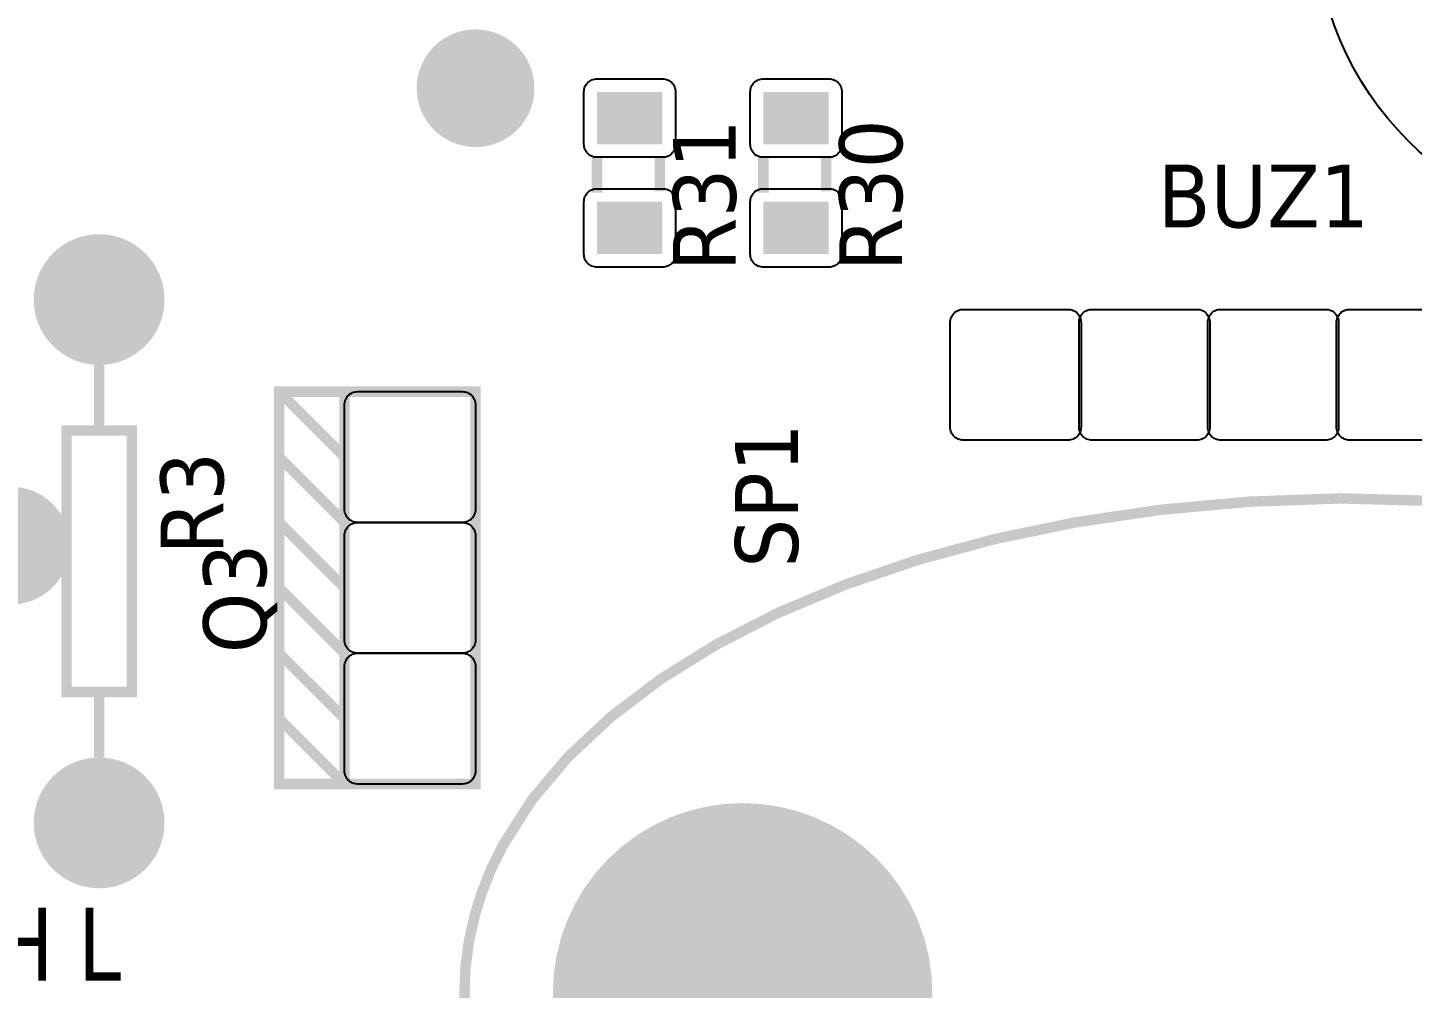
# Model space of a CAD drawing. Header units: millimetres. Extents: x 123.5 to 144.3, y 105.4 to 121.6.
# Drawn here: x 128.908 to 130.813, y 109.197 to 110.519 of the extents above; entities that cross this region are included whole.
import ezdxf

# ---------------------------------------------------------------- set-up
doc = ezdxf.new("R2010")
doc.units = ezdxf.units.MM
doc.layers.add('DESC', color=250, linetype='Continuous')
doc.styles.get("Standard").update_dxf_attribs({"font": 'tahoma.ttf'})

# ---------------------------------------------------------------- blocks, each defined once
blk = doc.blocks.new('RPAD')
blk.add_trace([(-0.5, -0.5), (-0.5, 0.5), (0.5, -0.5), (0.5, 0.5)])
blk = doc.blocks.new('EPAD')
at = {"const_width": 0.5}
blk.add_lwpolyline([(-0.25, 0, 1), (0.25, 0, 1)], format="xyb", close=True, dxfattribs=at)
blk = doc.blocks.new('card')
for points in [[(110.7288080050042, 112.1377007362242), (110.7288080050042, 112.0777007362242), (110.7287330050043, 112.0761422362242), (110.7285095050042, 112.0746347362242), (110.7281465050042, 112.0731842362242), (110.7276515050043, 112.0717982362242), (110.7270290050042, 112.0704842362242), (110.7262865050042, 112.0692482362242), (110.7254330050042, 112.0680962362242), (110.7244730050042, 112.0670372362242), (110.7234125050042, 112.0660772362242), (110.7222620050042, 112.0652237362242), (110.7210260050042, 112.0644812362242), (110.7197120050042, 112.0638587362242), (110.7183260050042, 112.0633622362242), (110.7168755050042, 112.0629992362242), (110.7153680050042, 112.0627772362242), (110.7138080050043, 112.0627007362242), (110.6388080050042, 112.0627007362242), (110.6372495050042, 112.0627772362242), (110.6357420050042, 112.0629992362242), (110.6342915050042, 112.0633622362242), (110.6329055050042, 112.0638587362242), (110.6315900050042, 112.0644812362242), (110.6303540050042, 112.0652237362242), (110.6292035050042, 112.0660772362242), (110.6281445050042, 112.0670372362242), (110.6271845050042, 112.0680962362242), (110.6263295050043, 112.0692482362242), (110.6255885050042, 112.0704842362242), (110.6249660050042, 112.0717982362242), (110.6244695050043, 112.0731842362242), (110.6241065050043, 112.0746347362242), (110.6238845050042, 112.0761422362242), (110.6238080050042, 112.0777007362242), (110.6238080050042, 112.1377007362242), (110.6238845050042, 112.1392607362242), (110.6241065050043, 112.1407682362242), (110.6244695050043, 112.1422187362242), (110.6249660050042, 112.1436047362242), (110.6255885050042, 112.1449187362242), (110.6263295050043, 112.1461547362242), (110.6271845050042, 112.1473067362242), (110.6281445050042, 112.1483657362242), (110.6292035050042, 112.1493257362242), (110.6303540050042, 112.1501792362242), (110.6315900050042, 112.1509217362242), (110.6329055050042, 112.1515442362242), (110.6342915050042, 112.1520392362242), (110.6357420050042, 112.1524037362242), (110.6372495050042, 112.1526257362242), (110.6388080050042, 112.1527007362242), (110.7138080050043, 112.1527007362242), (110.7153680050042, 112.1526257362242), (110.7168755050042, 112.1524037362242), (110.7183260050042, 112.1520392362242), (110.7197120050042, 112.1515442362242), (110.7210260050042, 112.1509217362242), (110.7222620050042, 112.1501792362242), (110.7234125050042, 112.1493257362242), (110.7244730050042, 112.1483657362242), (110.7254330050042, 112.1473067362242), (110.7262865050042, 112.1461547362242), (110.7270290050042, 112.1449187362242), (110.7276515050043, 112.1436047362242), (110.7281465050042, 112.1422187362242), (110.7285095050042, 112.1407682362242), (110.7287330050043, 112.1392607362242), (110.7288080050042, 112.1377007362242)], [(110.9194745050043, 112.1377007362242), (110.9194745050043, 112.0777007362242), (110.9193980050043, 112.0761422362242), (110.9191760050042, 112.0746347362242), (110.9188130050042, 112.0731842362242), (110.9183165050043, 112.0717982362242), (110.9176940050042, 112.0704842362242), (110.9169515050042, 112.0692482362242), (110.9160980050043, 112.0680962362242), (110.9151380050042, 112.0670372362242), (110.9140790050042, 112.0660772362242), (110.9129270050042, 112.0652237362242), (110.9116910050042, 112.0644812362242), (110.9103770050042, 112.0638587362242), (110.9089910050042, 112.0633622362242), (110.9075405050042, 112.0629992362242), (110.9060330050043, 112.0627772362242), (110.9044745050042, 112.0627007362242), (110.8294745050042, 112.0627007362242), (110.8279145050042, 112.0627772362242), (110.8264070050042, 112.0629992362242), (110.8249565050042, 112.0633622362242), (110.8235705050042, 112.0638587362242), (110.8222565050042, 112.0644812362242), (110.8210205050043, 112.0652237362242), (110.8198685050042, 112.0660772362242), (110.8188095050042, 112.0670372362242), (110.8178495050042, 112.0680962362242), (110.8169960050042, 112.0692482362242), (110.8162535050042, 112.0704842362242), (110.8156310050042, 112.0717982362242), (110.8151345050043, 112.0731842362242), (110.8147715050042, 112.0746347362242), (110.8145495050042, 112.0761422362242), (110.8144745050042, 112.0777007362242), (110.8144745050042, 112.1377007362242), (110.8145495050042, 112.1392607362242), (110.8147715050042, 112.1407682362242), (110.8151345050043, 112.1422187362242), (110.8156310050042, 112.1436047362242), (110.8162535050042, 112.1449187362242), (110.8169960050042, 112.1461547362242), (110.8178495050042, 112.1473067362242), (110.8188095050042, 112.1483657362242), (110.8198685050042, 112.1493257362242), (110.8210205050043, 112.1501792362242), (110.8222565050042, 112.1509217362242), (110.8235705050042, 112.1515442362242), (110.8249565050042, 112.1520392362242), (110.8264070050042, 112.1524037362242), (110.8279145050042, 112.1526257362242), (110.8294745050042, 112.1527007362242), (110.9044745050042, 112.1527007362242), (110.9060330050043, 112.1526257362242), (110.9075405050042, 112.1524037362242), (110.9089910050042, 112.1520392362242), (110.9103770050042, 112.1515442362242), (110.9116910050042, 112.1509217362242), (110.9129270050042, 112.1501792362242), (110.9140790050042, 112.1493257362242), (110.9151380050042, 112.1483657362242), (110.9160980050043, 112.1473067362242), (110.9169515050042, 112.1461547362242), (110.9176940050042, 112.1449187362242), (110.9183165050043, 112.1436047362242), (110.9188130050042, 112.1422187362242), (110.9191760050042, 112.1407682362242), (110.9193980050043, 112.1392607362242), (110.9194745050043, 112.1377007362242)], [(110.7288080050042, 112.0117007362242), (110.7288080050042, 111.9517007362242), (110.7287330050043, 111.9501422362242), (110.7285095050042, 111.9486347362242), (110.7281465050042, 111.9471842362242), (110.7276515050043, 111.9457982362242), (110.7270290050042, 111.9444842362242), (110.7262865050042, 111.9432482362242), (110.7254330050042, 111.9420962362242), (110.7244730050042, 111.9410372362242), (110.7234125050042, 111.9400772362242), (110.7222620050042, 111.9392237362242), (110.7210260050042, 111.9384812362242), (110.7197120050042, 111.9378587362242), (110.7183260050042, 111.9373622362242), (110.7168755050042, 111.9369992362242), (110.7153680050042, 111.9367772362242), (110.7138080050043, 111.9367007362242), (110.6388080050042, 111.9367007362242), (110.6372495050042, 111.9367772362242), (110.6357420050042, 111.9369992362242), (110.6342915050042, 111.9373622362242), (110.6329055050042, 111.9378587362242), (110.6315900050042, 111.9384812362242), (110.6303540050042, 111.9392237362242), (110.6292035050042, 111.9400772362242), (110.6281445050042, 111.9410372362242), (110.6271845050042, 111.9420962362242), (110.6263295050043, 111.9432482362242), (110.6255885050042, 111.9444842362242), (110.6249660050042, 111.9457982362242), (110.6244695050043, 111.9471842362242), (110.6241065050043, 111.9486347362242), (110.6238845050042, 111.9501422362242), (110.6238080050042, 111.9517007362242), (110.6238080050042, 112.0117007362242), (110.6238845050042, 112.0132607362242), (110.6241065050043, 112.0147682362242), (110.6244695050043, 112.0162187362242), (110.6249660050042, 112.0176047362242), (110.6255885050042, 112.0189187362242), (110.6263295050043, 112.0201547362242), (110.6271845050042, 112.0213067362242), (110.6281445050042, 112.0223657362242), (110.6292035050042, 112.0233257362242), (110.6303540050042, 112.0241792362242), (110.6315900050042, 112.0249217362242), (110.6329055050042, 112.0255442362242), (110.6342915050042, 112.0260392362242), (110.6357420050042, 112.0264037362242), (110.6372495050042, 112.0266257362242), (110.6388080050042, 112.0267007362242), (110.7138080050043, 112.0267007362242), (110.7153680050042, 112.0266257362242), (110.7168755050042, 112.0264037362242), (110.7183260050042, 112.0260392362242), (110.7197120050042, 112.0255442362242), (110.7210260050042, 112.0249217362242), (110.7222620050042, 112.0241792362242), (110.7234125050042, 112.0233257362242), (110.7244730050042, 112.0223657362242), (110.7254330050042, 112.0213067362242), (110.7262865050042, 112.0201547362242), (110.7270290050042, 112.0189187362242), (110.7276515050043, 112.0176047362242), (110.7281465050042, 112.0162187362242), (110.7285095050042, 112.0147682362242), (110.7287330050043, 112.0132607362242), (110.7288080050042, 112.0117007362242)], [(110.9194745050043, 112.0117007362242), (110.9194745050043, 111.9517007362242), (110.9193980050043, 111.9501422362242), (110.9191760050042, 111.9486347362242), (110.9188130050042, 111.9471842362242), (110.9183165050043, 111.9457982362242), (110.9176940050042, 111.9444842362242), (110.9169515050042, 111.9432482362242), (110.9160980050043, 111.9420962362242), (110.9151380050042, 111.9410372362242), (110.9140790050042, 111.9400772362242), (110.9129270050042, 111.9392237362242), (110.9116910050042, 111.9384812362242), (110.9103770050042, 111.9378587362242), (110.9089910050042, 111.9373622362242), (110.9075405050042, 111.9369992362242), (110.9060330050043, 111.9367772362242), (110.9044745050042, 111.9367007362242), (110.8294745050042, 111.9367007362242), (110.8279145050042, 111.9367772362242), (110.8264070050042, 111.9369992362242), (110.8249565050042, 111.9373622362242), (110.8235705050042, 111.9378587362242), (110.8222565050042, 111.9384812362242), (110.8210205050043, 111.9392237362242), (110.8198685050042, 111.9400772362242), (110.8188095050042, 111.9410372362242), (110.8178495050042, 111.9420962362242), (110.8169960050042, 111.9432482362242), (110.8162535050042, 111.9444842362242), (110.8156310050042, 111.9457982362242), (110.8151345050043, 111.9471842362242), (110.8147715050042, 111.9486347362242), (110.8145495050042, 111.9501422362242), (110.8144745050042, 111.9517007362242), (110.8144745050042, 112.0117007362242), (110.8145495050042, 112.0132607362242), (110.8147715050042, 112.0147682362242), (110.8151345050043, 112.0162187362242), (110.8156310050042, 112.0176047362242), (110.8162535050042, 112.0189187362242), (110.8169960050042, 112.0201547362242), (110.8178495050042, 112.0213067362242), (110.8188095050042, 112.0223657362242), (110.8198685050042, 112.0233257362242), (110.8210205050043, 112.0241792362242), (110.8222565050042, 112.0249217362242), (110.8235705050042, 112.0255442362242), (110.8249565050042, 112.0260392362242), (110.8264070050042, 112.0264037362242), (110.8279145050042, 112.0266257362242), (110.8294745050042, 112.0267007362242), (110.9044745050042, 112.0267007362242), (110.9060330050043, 112.0266257362242), (110.9075405050042, 112.0264037362242), (110.9089910050042, 112.0260392362242), (110.9103770050042, 112.0255442362242), (110.9116910050042, 112.0249217362242), (110.9129270050042, 112.0241792362242), (110.9140790050042, 112.0233257362242), (110.9151380050042, 112.0223657362242), (110.9160980050043, 112.0213067362242), (110.9169515050042, 112.0201547362242), (110.9176940050042, 112.0189187362242), (110.9183165050043, 112.0176047362242), (110.9188130050042, 112.0162187362242), (110.9191760050042, 112.0147682362242), (110.9193980050043, 112.0132607362242), (110.9194745050043, 112.0117007362242)], [(111.1786790050042, 111.7383347362242), (111.0586790050043, 111.7383347362242), (111.0571190050043, 111.7384112362242), (111.0556115050042, 111.7386332362242), (111.0541610050042, 111.7389962362242), (111.0527750050042, 111.7394927362242), (111.0514610050042, 111.7401152362242), (111.0502250050042, 111.7408562362242), (111.0490730050042, 111.7417112362242), (111.0480140050042, 111.7426712362242), (111.0470540050043, 111.7437302362242), (111.0462005050043, 111.7448822362242), (111.0454580050042, 111.7461182362242), (111.0448355050043, 111.7474322362242), (111.0443405050042, 111.7488182362242), (111.0439775050042, 111.7502687362242), (111.0437540050043, 111.7517762362242), (111.0436790050043, 111.7533347362242), (111.0436790050043, 111.8733347362242), (111.0437540050043, 111.8748947362242), (111.0439775050042, 111.8764022362242), (111.0443405050042, 111.8778527362242), (111.0448355050043, 111.8792387362242), (111.0454580050042, 111.8805527362242), (111.0462005050043, 111.8817887362242), (111.0470540050043, 111.8829392362242), (111.0480140050042, 111.8839997362242), (111.0490730050042, 111.8849597362242), (111.0502250050042, 111.8858132362242), (111.0514610050042, 111.8865557362242), (111.0527750050042, 111.8871782362242), (111.0541610050042, 111.8876732362242), (111.0556115050042, 111.8880377362242), (111.0571190050043, 111.8882597362242), (111.0586790050043, 111.8883347362242), (111.1786790050042, 111.8883347362242), (111.1802375050042, 111.8882597362242), (111.1817450050043, 111.8880377362242), (111.1831955050042, 111.8876732362242), (111.1845815050043, 111.8871782362242), (111.1858970050042, 111.8865557362242), (111.1871330050042, 111.8858132362242), (111.1882835050042, 111.8849597362242), (111.1893425050042, 111.8839997362242), (111.1903025050042, 111.8829392362242), (111.1911575050043, 111.8817887362242), (111.1918985050042, 111.8805527362242), (111.1925210050042, 111.8792387362242), (111.1930175050042, 111.8778527362242), (111.1933805050042, 111.8764022362242), (111.1936025050042, 111.8748947362242), (111.1936790050042, 111.8733347362242), (111.1936790050042, 111.7533347362242), (111.1936025050042, 111.7517762362242), (111.1933805050042, 111.7502687362242), (111.1930175050042, 111.7488182362242), (111.1925210050042, 111.7474322362242), (111.1918985050042, 111.7461182362242), (111.1911575050043, 111.7448822362242), (111.1903025050042, 111.7437302362242), (111.1893425050042, 111.7426712362242), (111.1882835050042, 111.7417112362242), (111.1871330050042, 111.7408562362242), (111.1858970050042, 111.7401152362242), (111.1845815050043, 111.7394927362242), (111.1831955050042, 111.7389962362242), (111.1817450050043, 111.7386332362242), (111.1802375050042, 111.7384112362242), (111.1786790050042, 111.7383347362242)], [(111.3263165050042, 111.7383347362242), (111.2063165050042, 111.7383347362242), (111.2047580050043, 111.7384112362242), (111.2032490050043, 111.7386332362242), (111.2017985050042, 111.7389962362242), (111.2004125050043, 111.7394927362242), (111.1990985050042, 111.7401152362242), (111.1978625050042, 111.7408562362242), (111.1967105050042, 111.7417112362242), (111.1956515050042, 111.7426712362242), (111.1946915050042, 111.7437302362242), (111.1938380050043, 111.7448822362242), (111.1930970050042, 111.7461182362242), (111.1924745050043, 111.7474322362242), (111.1919780050042, 111.7488182362242), (111.1916150050042, 111.7502687362242), (111.1913915050042, 111.7517762362242), (111.1913165050043, 111.7533347362242), (111.1913165050043, 111.8733347362242), (111.1913915050042, 111.8748947362242), (111.1916150050042, 111.8764022362242), (111.1919780050042, 111.8778527362242), (111.1924745050043, 111.8792387362242), (111.1930970050042, 111.8805527362242), (111.1938380050043, 111.8817887362242), (111.1946915050042, 111.8829392362242), (111.1956515050042, 111.8839997362242), (111.1967105050042, 111.8849597362242), (111.1978625050042, 111.8858132362242), (111.1990985050042, 111.8865557362242), (111.2004125050043, 111.8871782362242), (111.2017985050042, 111.8876732362242), (111.2032490050043, 111.8880377362242), (111.2047580050043, 111.8882597362242), (111.2063165050042, 111.8883347362242), (111.3263165050042, 111.8883347362242), (111.3278750050042, 111.8882597362242), (111.3293825050042, 111.8880377362242), (111.3308330050042, 111.8876732362242), (111.3322190050042, 111.8871782362242), (111.3335345050042, 111.8865557362242), (111.3347705050042, 111.8858132362242), (111.3359210050042, 111.8849597362242), (111.3369800050042, 111.8839997362242), (111.3379400050042, 111.8829392362242), (111.3387950050042, 111.8817887362242), (111.3395360050042, 111.8805527362242), (111.3401585050043, 111.8792387362242), (111.3406550050043, 111.8778527362242), (111.3410180050042, 111.8764022362242), (111.3412400050043, 111.8748947362242), (111.3413165050042, 111.8733347362242), (111.3413165050042, 111.7533347362242), (111.3412400050043, 111.7517762362242), (111.3410180050042, 111.7502687362242), (111.3406550050043, 111.7488182362242), (111.3401585050043, 111.7474322362242), (111.3395360050042, 111.7461182362242), (111.3387950050042, 111.7448822362242), (111.3379400050042, 111.7437302362242), (111.3369800050042, 111.7426712362242), (111.3359210050042, 111.7417112362242), (111.3347705050042, 111.7408562362242), (111.3335345050042, 111.7401152362242), (111.3322190050042, 111.7394927362242), (111.3308330050042, 111.7389962362242), (111.3293825050042, 111.7386332362242), (111.3278750050042, 111.7384112362242), (111.3263165050042, 111.7383347362242)], [(111.4739540050042, 111.7383347362242), (111.3539540050042, 111.7383347362242), (111.3523955050042, 111.7384112362242), (111.3508880050043, 111.7386332362242), (111.3494375050042, 111.7389962362242), (111.3480515050042, 111.7394927362242), (111.3467360050042, 111.7401152362242), (111.3455000050042, 111.7408562362242), (111.3443495050042, 111.7417112362242), (111.3432905050042, 111.7426712362242), (111.3423290050042, 111.7437302362242), (111.3414755050043, 111.7448822362242), (111.3407345050042, 111.7461182362242), (111.3401120050042, 111.7474322362242), (111.3396155050042, 111.7488182362242), (111.3392525050042, 111.7502687362242), (111.3390290050042, 111.7517762362242), (111.3389540050042, 111.7533347362242), (111.3389540050042, 111.8733347362242), (111.3390290050042, 111.8748947362242), (111.3392525050042, 111.8764022362242), (111.3396155050042, 111.8778527362242), (111.3401120050042, 111.8792387362242), (111.3407345050042, 111.8805527362242), (111.3414755050043, 111.8817887362242), (111.3423290050042, 111.8829392362242), (111.3432905050042, 111.8839997362242), (111.3443495050042, 111.8849597362242), (111.3455000050042, 111.8858132362242), (111.3467360050042, 111.8865557362242), (111.3480515050042, 111.8871782362242), (111.3494375050042, 111.8876732362242), (111.3508880050043, 111.8880377362242), (111.3523955050042, 111.8882597362242), (111.3539540050042, 111.8883347362242), (111.4739540050042, 111.8883347362242), (111.4755125050042, 111.8882597362242), (111.4770215050042, 111.8880377362242), (111.4784720050042, 111.8876732362242), (111.4798580050042, 111.8871782362242), (111.4811720050042, 111.8865557362242), (111.4824080050042, 111.8858132362242), (111.4835600050042, 111.8849597362242), (111.4846190050042, 111.8839997362242), (111.4855790050043, 111.8829392362242), (111.4864325050043, 111.8817887362242), (111.4871735050043, 111.8805527362242), (111.4877960050042, 111.8792387362242), (111.4882925050042, 111.8778527362242), (111.4886555050042, 111.8764022362242), (111.4888790050043, 111.8748947362242), (111.4889540050042, 111.8733347362242), (111.4889540050042, 111.7533347362242), (111.4888790050043, 111.7517762362242), (111.4886555050042, 111.7502687362242), (111.4882925050042, 111.7488182362242), (111.4877960050042, 111.7474322362242), (111.4871735050043, 111.7461182362242), (111.4864325050043, 111.7448822362242), (111.4855790050043, 111.7437302362242), (111.4846190050042, 111.7426712362242), (111.4835600050042, 111.7417112362242), (111.4824080050042, 111.7408562362242), (111.4811720050042, 111.7401152362242), (111.4798580050042, 111.7394927362242), (111.4784720050042, 111.7389962362242), (111.4770215050042, 111.7386332362242), (111.4755125050042, 111.7384112362242), (111.4739540050042, 111.7383347362242)], [(110.3494025050042, 111.6590012362242), (110.3494025050042, 111.7790012362242), (110.3494790050043, 111.7805597362242), (110.3497010050042, 111.7820672362242), (110.3500640050042, 111.7835177362242), (110.3505605050043, 111.7849037362242), (110.3511830050042, 111.7862177362242), (110.3519240050042, 111.7874537362242), (110.3527790050043, 111.7886057362242), (110.3537390050042, 111.7896647362242), (110.3547980050042, 111.7906247362242), (110.3559485050042, 111.7914782362242), (110.3571845050042, 111.7922207362242), (110.3585000050042, 111.7928432362242), (110.3598860050042, 111.7933397362242), (110.3613365050042, 111.7937027362242), (110.3628440050042, 111.7939247362242), (110.3644025050043, 111.7940012362242), (110.4844025050042, 111.7940012362242), (110.4859625050042, 111.7939247362242), (110.4874700050043, 111.7937027362242), (110.4889205050042, 111.7933397362242), (110.4903065050043, 111.7928432362242), (110.4916205050042, 111.7922207362242), (110.4928565050042, 111.7914782362242), (110.4940070050042, 111.7906247362242), (110.4950675050042, 111.7896647362242), (110.4960275050042, 111.7886057362242), (110.4968810050043, 111.7874537362242), (110.4976235050043, 111.7862177362242), (110.4982460050042, 111.7849037362242), (110.4987410050042, 111.7835177362242), (110.4991040050042, 111.7820672362242), (110.4993275050042, 111.7805597362242), (110.4994025050042, 111.7790012362242), (110.4994025050042, 111.6590012362242), (110.4993275050042, 111.6574412362242), (110.4991040050042, 111.6559337362242), (110.4987410050042, 111.6544832362242), (110.4982460050042, 111.6530972362242), (110.4976235050043, 111.6517832362242), (110.4968810050043, 111.6505472362242), (110.4960275050042, 111.6493952362242), (110.4950675050042, 111.6483362362242), (110.4940070050042, 111.6473762362242), (110.4928565050042, 111.6465227362242), (110.4916205050042, 111.6457802362242), (110.4903065050043, 111.6451577362242), (110.4889205050042, 111.6446627362242), (110.4874700050043, 111.6442982362242), (110.4859625050042, 111.6440762362242), (110.4844025050042, 111.6440012362242), (110.3644025050043, 111.6440012362242), (110.3628440050042, 111.6440762362242), (110.3613365050042, 111.6442982362242), (110.3598860050042, 111.6446627362242), (110.3585000050042, 111.6451577362242), (110.3571845050042, 111.6457802362242), (110.3559485050042, 111.6465227362242), (110.3547980050042, 111.6473762362242), (110.3537390050042, 111.6483362362242), (110.3527790050043, 111.6493952362242), (110.3519240050042, 111.6505472362242), (110.3511830050042, 111.6517832362242), (110.3505605050043, 111.6530972362242), (110.3500640050042, 111.6544832362242), (110.3497010050042, 111.6559337362242), (110.3494790050043, 111.6574412362242), (110.3494025050042, 111.6590012362242)], [(110.3494025050042, 111.5090012362242), (110.3494025050042, 111.6290012362242), (110.3494790050043, 111.6305597362242), (110.3497010050042, 111.6320672362242), (110.3500640050042, 111.6335177362242), (110.3505605050043, 111.6349037362242), (110.3511830050042, 111.6362177362242), (110.3519240050042, 111.6374537362242), (110.3527790050043, 111.6386057362242), (110.3537390050042, 111.6396647362242), (110.3547980050042, 111.6406247362242), (110.3559485050042, 111.6414782362242), (110.3571845050042, 111.6422207362242), (110.3585000050042, 111.6428432362242), (110.3598860050042, 111.6433397362242), (110.3613365050042, 111.6437027362242), (110.3628440050042, 111.6439247362242), (110.3644025050043, 111.6440012362242), (110.4844025050042, 111.6440012362242), (110.4859625050042, 111.6439247362242), (110.4874700050043, 111.6437027362242), (110.4889205050042, 111.6433397362242), (110.4903065050043, 111.6428432362242), (110.4916205050042, 111.6422207362242), (110.4928565050042, 111.6414782362242), (110.4940070050042, 111.6406247362242), (110.4950675050042, 111.6396647362242), (110.4960275050042, 111.6386057362242), (110.4968810050043, 111.6374537362242), (110.4976235050043, 111.6362177362242), (110.4982460050042, 111.6349037362242), (110.4987410050042, 111.6335177362242), (110.4991040050042, 111.6320672362242), (110.4993275050042, 111.6305597362242), (110.4994025050042, 111.6290012362242), (110.4994025050042, 111.5090012362242), (110.4993275050042, 111.5074412362242), (110.4991040050042, 111.5059337362242), (110.4987410050042, 111.5044832362242), (110.4982460050042, 111.5030972362242), (110.4976235050043, 111.5017832362242), (110.4968810050043, 111.5005472362242), (110.4960275050042, 111.4993952362242), (110.4950675050042, 111.4983362362242), (110.4940070050042, 111.4973762362242), (110.4928565050042, 111.4965227362242), (110.4916205050042, 111.4957802362242), (110.4903065050043, 111.4951577362242), (110.4889205050042, 111.4946627362242), (110.4874700050043, 111.4942982362242), (110.4859625050042, 111.4940762362242), (110.4844025050042, 111.4940012362242), (110.3644025050043, 111.4940012362242), (110.3628440050042, 111.4940762362242), (110.3613365050042, 111.4942982362242), (110.3598860050042, 111.4946627362242), (110.3585000050042, 111.4951577362242), (110.3571845050042, 111.4957802362242), (110.3559485050042, 111.4965227362242), (110.3547980050042, 111.4973762362242), (110.3537390050042, 111.4983362362242), (110.3527790050043, 111.4993952362242), (110.3519240050042, 111.5005472362242), (110.3511830050042, 111.5017832362242), (110.3505605050043, 111.5030972362242), (110.3500640050042, 111.5044832362242), (110.3497010050042, 111.5059337362242), (110.3494790050043, 111.5074412362242), (110.3494025050042, 111.5090012362242)], [(110.3494025050042, 111.3590012362242), (110.3494025050042, 111.4790012362242), (110.3494790050043, 111.4805597362242), (110.3497010050042, 111.4820672362242), (110.3500640050042, 111.4835177362242), (110.3505605050043, 111.4849037362242), (110.3511830050042, 111.4862177362241), (110.3519240050042, 111.4874537362242), (110.3527790050043, 111.4886057362242), (110.3537390050042, 111.4896647362242), (110.3547980050042, 111.4906247362242), (110.3559485050042, 111.4914782362242), (110.3571845050042, 111.4922207362242), (110.3585000050042, 111.4928432362242), (110.3598860050042, 111.4933397362242), (110.3613365050042, 111.4937027362242), (110.3628440050042, 111.4939247362242), (110.3644025050043, 111.4940012362242), (110.4844025050042, 111.4940012362242), (110.4859625050042, 111.4939247362242), (110.4874700050043, 111.4937027362242), (110.4889205050042, 111.4933397362242), (110.4903065050043, 111.4928432362242), (110.4916205050042, 111.4922207362242), (110.4928565050042, 111.4914782362242), (110.4940070050042, 111.4906247362242), (110.4950675050042, 111.4896647362242), (110.4960275050042, 111.4886057362242), (110.4968810050043, 111.4874537362242), (110.4976235050043, 111.4862177362241), (110.4982460050042, 111.4849037362242), (110.4987410050042, 111.4835177362242), (110.4991040050042, 111.4820672362242), (110.4993275050042, 111.4805597362242), (110.4994025050042, 111.4790012362242), (110.4994025050042, 111.3590012362242), (110.4993275050042, 111.3574412362242), (110.4991040050042, 111.3559337362242), (110.4987410050042, 111.3544832362242), (110.4982460050042, 111.3530972362242), (110.4976235050043, 111.3517832362242), (110.4968810050043, 111.3505472362242), (110.4960275050042, 111.3493952362242), (110.4950675050042, 111.3483362362242), (110.4940070050042, 111.3473762362242), (110.4928565050042, 111.3465227362242), (110.4916205050042, 111.3457802362242), (110.4903065050043, 111.3451577362242), (110.4889205050042, 111.3446627362242), (110.4874700050043, 111.3442982362242), (110.4859625050042, 111.3440762362242), (110.4844025050042, 111.3440012362242), (110.3644025050043, 111.3440012362242), (110.3628440050042, 111.3440762362242), (110.3613365050042, 111.3442982362242), (110.3598860050042, 111.3446627362242), (110.3585000050042, 111.3451577362242), (110.3571845050042, 111.3457802362242), (110.3559485050042, 111.3465227362242), (110.3547980050042, 111.3473762362242), (110.3537390050042, 111.3483362362242), (110.3527790050043, 111.3493952362242), (110.3519240050042, 111.3505472362242), (110.3511830050042, 111.3517832362242), (110.3505605050043, 111.3530972362242), (110.3500640050042, 111.3544832362242), (110.3497010050042, 111.3559337362242), (110.3494790050043, 111.3574412362242), (110.3494025050042, 111.3590012362242)]]:
    blk.add_lwpolyline(points, close=True)
at = {"const_width": 0.012}
for points in [[(110.6388080050042, 112.0642007362242), (110.6388080050042, 112.0222007362242)], [(110.6388080050042, 112.0642007362242), (110.6388080050042, 112.0222007362242)], [(110.6388080050042, 112.0642007362242), (110.6388080050042, 112.0222007362242)], [(110.7108080050042, 112.0642007362242), (110.7108080050042, 112.0237007362242)], [(110.7108080050042, 112.0642007362242), (110.7108080050042, 112.0237007362242)], [(110.7108080050042, 112.0642007362242), (110.7108080050042, 112.0237007362242)], [(110.8294745050042, 112.0642007362242), (110.8294745050042, 112.0222007362242)], [(110.8294745050042, 112.0642007362242), (110.8294745050042, 112.0222007362242)], [(110.8294745050042, 112.0642007362242), (110.8294745050042, 112.0222007362242)], [(110.9014745050042, 112.0642007362242), (110.9014745050042, 112.0237007362242)], [(110.9014745050042, 112.0642007362242), (110.9014745050042, 112.0237007362242)], [(110.9014745050042, 112.0642007362242), (110.9014745050042, 112.0237007362242)], [(110.0679815050043, 111.7495202362242), (110.0679815050043, 111.8245202362242)], [(110.0679815050043, 111.7495202362242), (110.0679815050043, 111.8245202362242)], [(110.0679815050043, 111.7495202362242), (110.0679815050043, 111.8245202362242)], [(110.3494025050042, 111.3440012362242), (110.4994025050042, 111.3440012362242), (110.4994025050042, 111.7940012362242), (110.3494025050042, 111.7940012362242), (110.3494025050042, 111.3440012362242), (110.2744025050042, 111.3440012362242), (110.2744025050042, 111.7940012362242), (110.3494025050042, 111.7940012362242)], [(110.3494025050042, 111.7190012362242), (110.2744025050042, 111.7940012362242)], [(110.3494025050042, 111.3440012362242), (110.4994025050042, 111.3440012362242), (110.4994025050042, 111.7940012362242), (110.3494025050042, 111.7940012362242), (110.3494025050042, 111.3440012362242), (110.2744025050042, 111.3440012362242), (110.2744025050042, 111.7940012362242), (110.3494025050042, 111.7940012362242)], [(110.3494025050042, 111.7190012362242), (110.2744025050042, 111.7940012362242)], [(110.3494025050042, 111.3440012362242), (110.4994025050042, 111.3440012362242), (110.4994025050042, 111.7940012362242), (110.3494025050042, 111.7940012362242), (110.3494025050042, 111.3440012362242), (110.2744025050042, 111.3440012362242), (110.2744025050042, 111.7940012362242), (110.3494025050042, 111.7940012362242)], [(110.3494025050042, 111.7190012362242), (110.2744025050042, 111.7940012362242)], [(110.0304815050042, 111.4495202362242), (110.1054815050042, 111.4495202362242), (110.1054815050042, 111.7495202362242), (110.0304815050042, 111.7495202362242), (110.0304815050042, 111.4495202362242)], [(110.0304815050042, 111.4495202362242), (110.1054815050042, 111.4495202362242), (110.1054815050042, 111.7495202362242), (110.0304815050042, 111.7495202362242), (110.0304815050042, 111.4495202362242)], [(110.0304815050042, 111.4495202362242), (110.1054815050042, 111.4495202362242), (110.1054815050042, 111.7495202362242), (110.0304815050042, 111.7495202362242), (110.0304815050042, 111.4495202362242)], [(110.3494025050042, 111.6440012362242), (110.2744025050042, 111.7190012362242)], [(110.3494025050042, 111.6440012362242), (110.2744025050042, 111.7190012362242)], [(110.3494025050042, 111.6440012362242), (110.2744025050042, 111.7190012362242)], [(111.4907255050042, 111.6716027362242), (111.3859625050042, 111.6677297362242), (111.2847110050042, 111.6584912362242), (111.1874180050043, 111.6441332362241), (111.0945320050042, 111.6249062362242), (111.0065000050042, 111.6010577362242), (110.9237735050042, 111.5728367362242), (110.8467965050043, 111.5404892362242), (110.7760205050042, 111.5042642362242), (110.7118925050042, 111.4644122362242), (110.6548595050042, 111.4211777362242), (110.6053730050042, 111.3748112362242), (110.5638770050042, 111.3255587362242), (110.5308245050042, 111.2736722362242), (110.5176020050042, 111.2468177362242), (110.5066580050042, 111.2193962362242), (110.4980495050042, 111.1914407362242), (110.4918305050042, 111.1629812362242), (110.4880580050042, 111.1340477362242), (110.4867890050042, 111.1046732362242), (110.4880430050042, 111.0718982362242)], [(112.4638730050042, 111.0886877362242), (112.4651345050043, 111.1223897362242), (112.4638955050042, 111.1511462362242), (112.4602130050042, 111.1794692362242), (112.4541455050042, 111.2073257362242), (112.4457470050043, 111.2346872362242), (112.4350730050042, 111.2615192362242), (112.4221805050042, 111.2877932362242), (112.3899605050043, 111.3385352362242), (112.3495340050042, 111.3866642362242), (112.3013465050042, 111.4319267362242), (112.2458420050042, 111.4740707362242), (112.1834705050043, 111.5128457362242), (112.1146745050042, 111.5480012362242), (112.0399025050042, 111.5792852362242), (111.9595985050043, 111.6064457362242), (111.8742095050042, 111.6292322362242), (111.7841810050042, 111.6473927362242), (111.6899615050042, 111.6606752362242), (111.5919935050043, 111.6688292362242), (111.4907255050042, 111.6716027362242)], [(111.4907255050042, 111.6716027362242), (111.3859625050042, 111.6677297362242), (111.2847110050042, 111.6584912362242), (111.1874180050043, 111.6441332362241), (111.0945320050042, 111.6249062362242), (111.0065000050042, 111.6010577362242), (110.9237735050042, 111.5728367362242), (110.8467965050043, 111.5404892362242), (110.7760205050042, 111.5042642362242), (110.7118925050042, 111.4644122362242), (110.6548595050042, 111.4211777362242), (110.6053730050042, 111.3748112362242), (110.5638770050042, 111.3255587362242), (110.5308245050042, 111.2736722362242), (110.5176020050042, 111.2468177362242), (110.5066580050042, 111.2193962362242), (110.4980495050042, 111.1914407362242), (110.4918305050042, 111.1629812362242), (110.4880580050042, 111.1340477362242), (110.4867890050042, 111.1046732362242), (110.4880430050042, 111.0718982362242)], [(112.4638730050042, 111.0886877362242), (112.4651345050043, 111.1223897362242), (112.4638955050042, 111.1511462362242), (112.4602130050042, 111.1794692362242), (112.4541455050042, 111.2073257362242), (112.4457470050043, 111.2346872362242), (112.4350730050042, 111.2615192362242), (112.4221805050042, 111.2877932362242), (112.3899605050043, 111.3385352362242), (112.3495340050042, 111.3866642362242), (112.3013465050042, 111.4319267362242), (112.2458420050042, 111.4740707362242), (112.1834705050043, 111.5128457362242), (112.1146745050042, 111.5480012362242), (112.0399025050042, 111.5792852362242), (111.9595985050043, 111.6064457362242), (111.8742095050042, 111.6292322362242), (111.7841810050042, 111.6473927362242), (111.6899615050042, 111.6606752362242), (111.5919935050043, 111.6688292362242), (111.4907255050042, 111.6716027362242)], [(111.4907255050042, 111.6716027362242), (111.3859625050042, 111.6677297362242), (111.2847110050042, 111.6584912362242), (111.1874180050043, 111.6441332362241), (111.0945320050042, 111.6249062362242), (111.0065000050042, 111.6010577362242), (110.9237735050042, 111.5728367362242), (110.8467965050043, 111.5404892362242), (110.7760205050042, 111.5042642362242), (110.7118925050042, 111.4644122362242), (110.6548595050042, 111.4211777362242), (110.6053730050042, 111.3748112362242), (110.5638770050042, 111.3255587362242), (110.5308245050042, 111.2736722362242), (110.5176020050042, 111.2468177362242), (110.5066580050042, 111.2193962362242), (110.4980495050042, 111.1914407362242), (110.4918305050042, 111.1629812362242), (110.4880580050042, 111.1340477362242), (110.4867890050042, 111.1046732362242), (110.4880430050042, 111.0718982362242)], [(112.4638730050042, 111.0886877362242), (112.4651345050043, 111.1223897362242), (112.4638955050042, 111.1511462362242), (112.4602130050042, 111.1794692362242), (112.4541455050042, 111.2073257362242), (112.4457470050043, 111.2346872362242), (112.4350730050042, 111.2615192362242), (112.4221805050042, 111.2877932362242), (112.3899605050043, 111.3385352362242), (112.3495340050042, 111.3866642362242), (112.3013465050042, 111.4319267362242), (112.2458420050042, 111.4740707362242), (112.1834705050043, 111.5128457362242), (112.1146745050042, 111.5480012362242), (112.0399025050042, 111.5792852362242), (111.9595985050043, 111.6064457362242), (111.8742095050042, 111.6292322362242), (111.7841810050042, 111.6473927362242), (111.6899615050042, 111.6606752362242), (111.5919935050043, 111.6688292362242), (111.4907255050042, 111.6716027362242)], [(110.3494025050042, 111.5690012362242), (110.2744025050042, 111.6440012362242)], [(110.3494025050042, 111.5690012362242), (110.2744025050042, 111.6440012362242)], [(110.3494025050042, 111.5690012362242), (110.2744025050042, 111.6440012362242)], [(110.3494025050042, 111.4940012362242), (110.2744025050042, 111.5690012362242)], [(110.3494025050042, 111.4940012362242), (110.2744025050042, 111.5690012362242)], [(110.3494025050042, 111.4940012362242), (110.2744025050042, 111.5690012362242)], [(110.3494025050042, 111.4190012362242), (110.2744025050042, 111.4940012362242)], [(110.3494025050042, 111.4190012362242), (110.2744025050042, 111.4940012362242)], [(110.3494025050042, 111.4190012362242), (110.2744025050042, 111.4940012362242)], [(110.0679815050043, 111.3745202362242), (110.0679815050043, 111.4495202362242)], [(110.0679815050043, 111.3745202362242), (110.0679815050043, 111.4495202362242)], [(110.0679815050043, 111.3745202362242), (110.0679815050043, 111.4495202362242)], [(110.3494025050042, 111.3440012362242), (110.2744025050042, 111.4190012362242)], [(110.3494025050042, 111.3440012362242), (110.2744025050042, 111.4190012362242)], [(110.3494025050042, 111.3440012362242), (110.2744025050042, 111.4190012362242)]]:
    blk.add_lwpolyline(points, dxfattribs=at)
blk.add_lwpolyline([(111.6215915050042, 111.7383347362242), (111.5015915050042, 111.7383347362242), (111.5000330050043, 111.7384112362242), (111.4985255050043, 111.7386332362242), (111.4970750050042, 111.7389962362242), (111.4956890050043, 111.7394927362242), (111.4943735050042, 111.7401152362242), (111.4931375050042, 111.7408562362242), (111.4919870050042, 111.7417112362242), (111.4909280050042, 111.7426712362242), (111.4899680050043, 111.7437302362242), (111.4891130050042, 111.7448822362242), (111.4883720050043, 111.7461182362242), (111.4877495050042, 111.7474322362242), (111.4872530050042, 111.7488182362242), (111.4868900050042, 111.7502687362242), (111.4866680050042, 111.7517762362242), (111.4865915050043, 111.7533347362242), (111.4865915050043, 111.8733347362242), (111.4866680050042, 111.8748947362242), (111.4868900050042, 111.8764022362242), (111.4872530050042, 111.8778527362242), (111.4877495050042, 111.8792387362242), (111.4883720050043, 111.8805527362242), (111.4891130050042, 111.8817887362242), (111.4899680050043, 111.8829392362242), (111.4909280050042, 111.8839997362242), (111.4919870050042, 111.8849597362242), (111.4931375050042, 111.8858132362242), (111.4943735050042, 111.8865557362242), (111.4956890050043, 111.8871782362242), (111.4970750050042, 111.8876732362242), (111.4985255050043, 111.8880377362242), (111.5000330050043, 111.8882597362242), (111.5015915050042, 111.8883347362242), (111.6215915050042, 111.8883347362242)])
blk.add_circle((111.8259575050042, 112.3386902362242), 0.3638475)
blk.add_circle((111.8259575050042, 112.3386902362242), 0.3638475)
blk.add_circle((111.8259575050042, 112.3386902362242), 0.3638475)
at = {"zscale": 1.5}
for p, xscale, yscale in [((110.4995750050042, 112.1418947362242), 0.135, 0.135), ((110.0679815050043, 111.8995202362242), 0.15, 0.15), ((109.9670690050042, 111.6174137362242), 0.135, 0.135), ((110.0679815050043, 111.2995202362242), 0.15, 0.15), ((110.8056860050042, 111.1046732362242), 0.4349999999999999, 0.4349999999999999)]:
    blk.add_blockref('EPAD', p, dxfattribs=dict(at, xscale=xscale, yscale=yscale))
at = {"xscale": 0.06, "yscale": 0.07500000000000001, "zscale": 1.5, "rotation": 270}
for p in [(110.6763080050042, 112.1077007362242), (110.8669745050043, 112.1077007362242), (110.6763080050042, 111.9817007362242), (110.8669745050043, 111.9817007362242)]:
    blk.add_blockref('RPAD', p, dxfattribs=at)
at = {"width": 1.041667}
for s, p in [('R31', (110.7978080050042, 111.9322007362242)), ('R31', (110.7978080050042, 111.9322007362242)), ('R31', (110.7978080050042, 111.9322007362242)), ('R30', (110.9884745050042, 111.9322007362242)), ('R30', (110.9884745050042, 111.9322007362242)), ('R30', (110.9884745050042, 111.9322007362242)), ('SP1', (110.8690640050042, 111.5920082362242)), ('SP1', (110.8690640050042, 111.5920082362242)), ('SP1', (110.8690640050042, 111.5920082362242)), ('R3', (110.2103630050043, 111.6071972362242)), ('R3', (110.2103630050043, 111.6071972362242)), ('R3', (110.2103630050043, 111.6071972362242)), ('Q3', (110.2594025050042, 111.4940012362242)), ('Q3', (110.2594025050042, 111.4940012362242)), ('Q3', (110.2594025050042, 111.4940012362242))]:
    blk.add_text(s, height=0.07200000000000001, rotation=90, dxfattribs=at).set_placement(p)
for s, height, width, p in [('BUZ1', 0.07200000000000001, 1.041667, (111.2814575050042, 111.9823412362242)), ('BUZ1', 0.07200000000000001, 1.041667, (111.2814575050042, 111.9823412362242)), ('BUZ1', 0.07200000000000001, 1.041667, (111.2814575050042, 111.9823412362242)), ('GND H L', 0.084, 0.892857, (109.7183045050042, 111.1183742362242)), ('GND H L', 0.084, 0.892857, (109.7183045050042, 111.1183742362242)), ('GND H L', 0.084, 0.892857, (109.7183045050042, 111.1183742362242))]:
    blk.add_text(s, height=height, dxfattribs=dict(width=width)).set_placement(p)

msp = doc.modelspace()

# ---------------------------------------------------------------- block references
at = {"layer": 'DESC', "xscale": 1.2, "yscale": 1.2, "zscale": 1.2}
msp.add_blockref('card', (-3.07495669361515, -24.13484197355591), dxfattribs=at)

doc.saveas('drawing.dxf')
